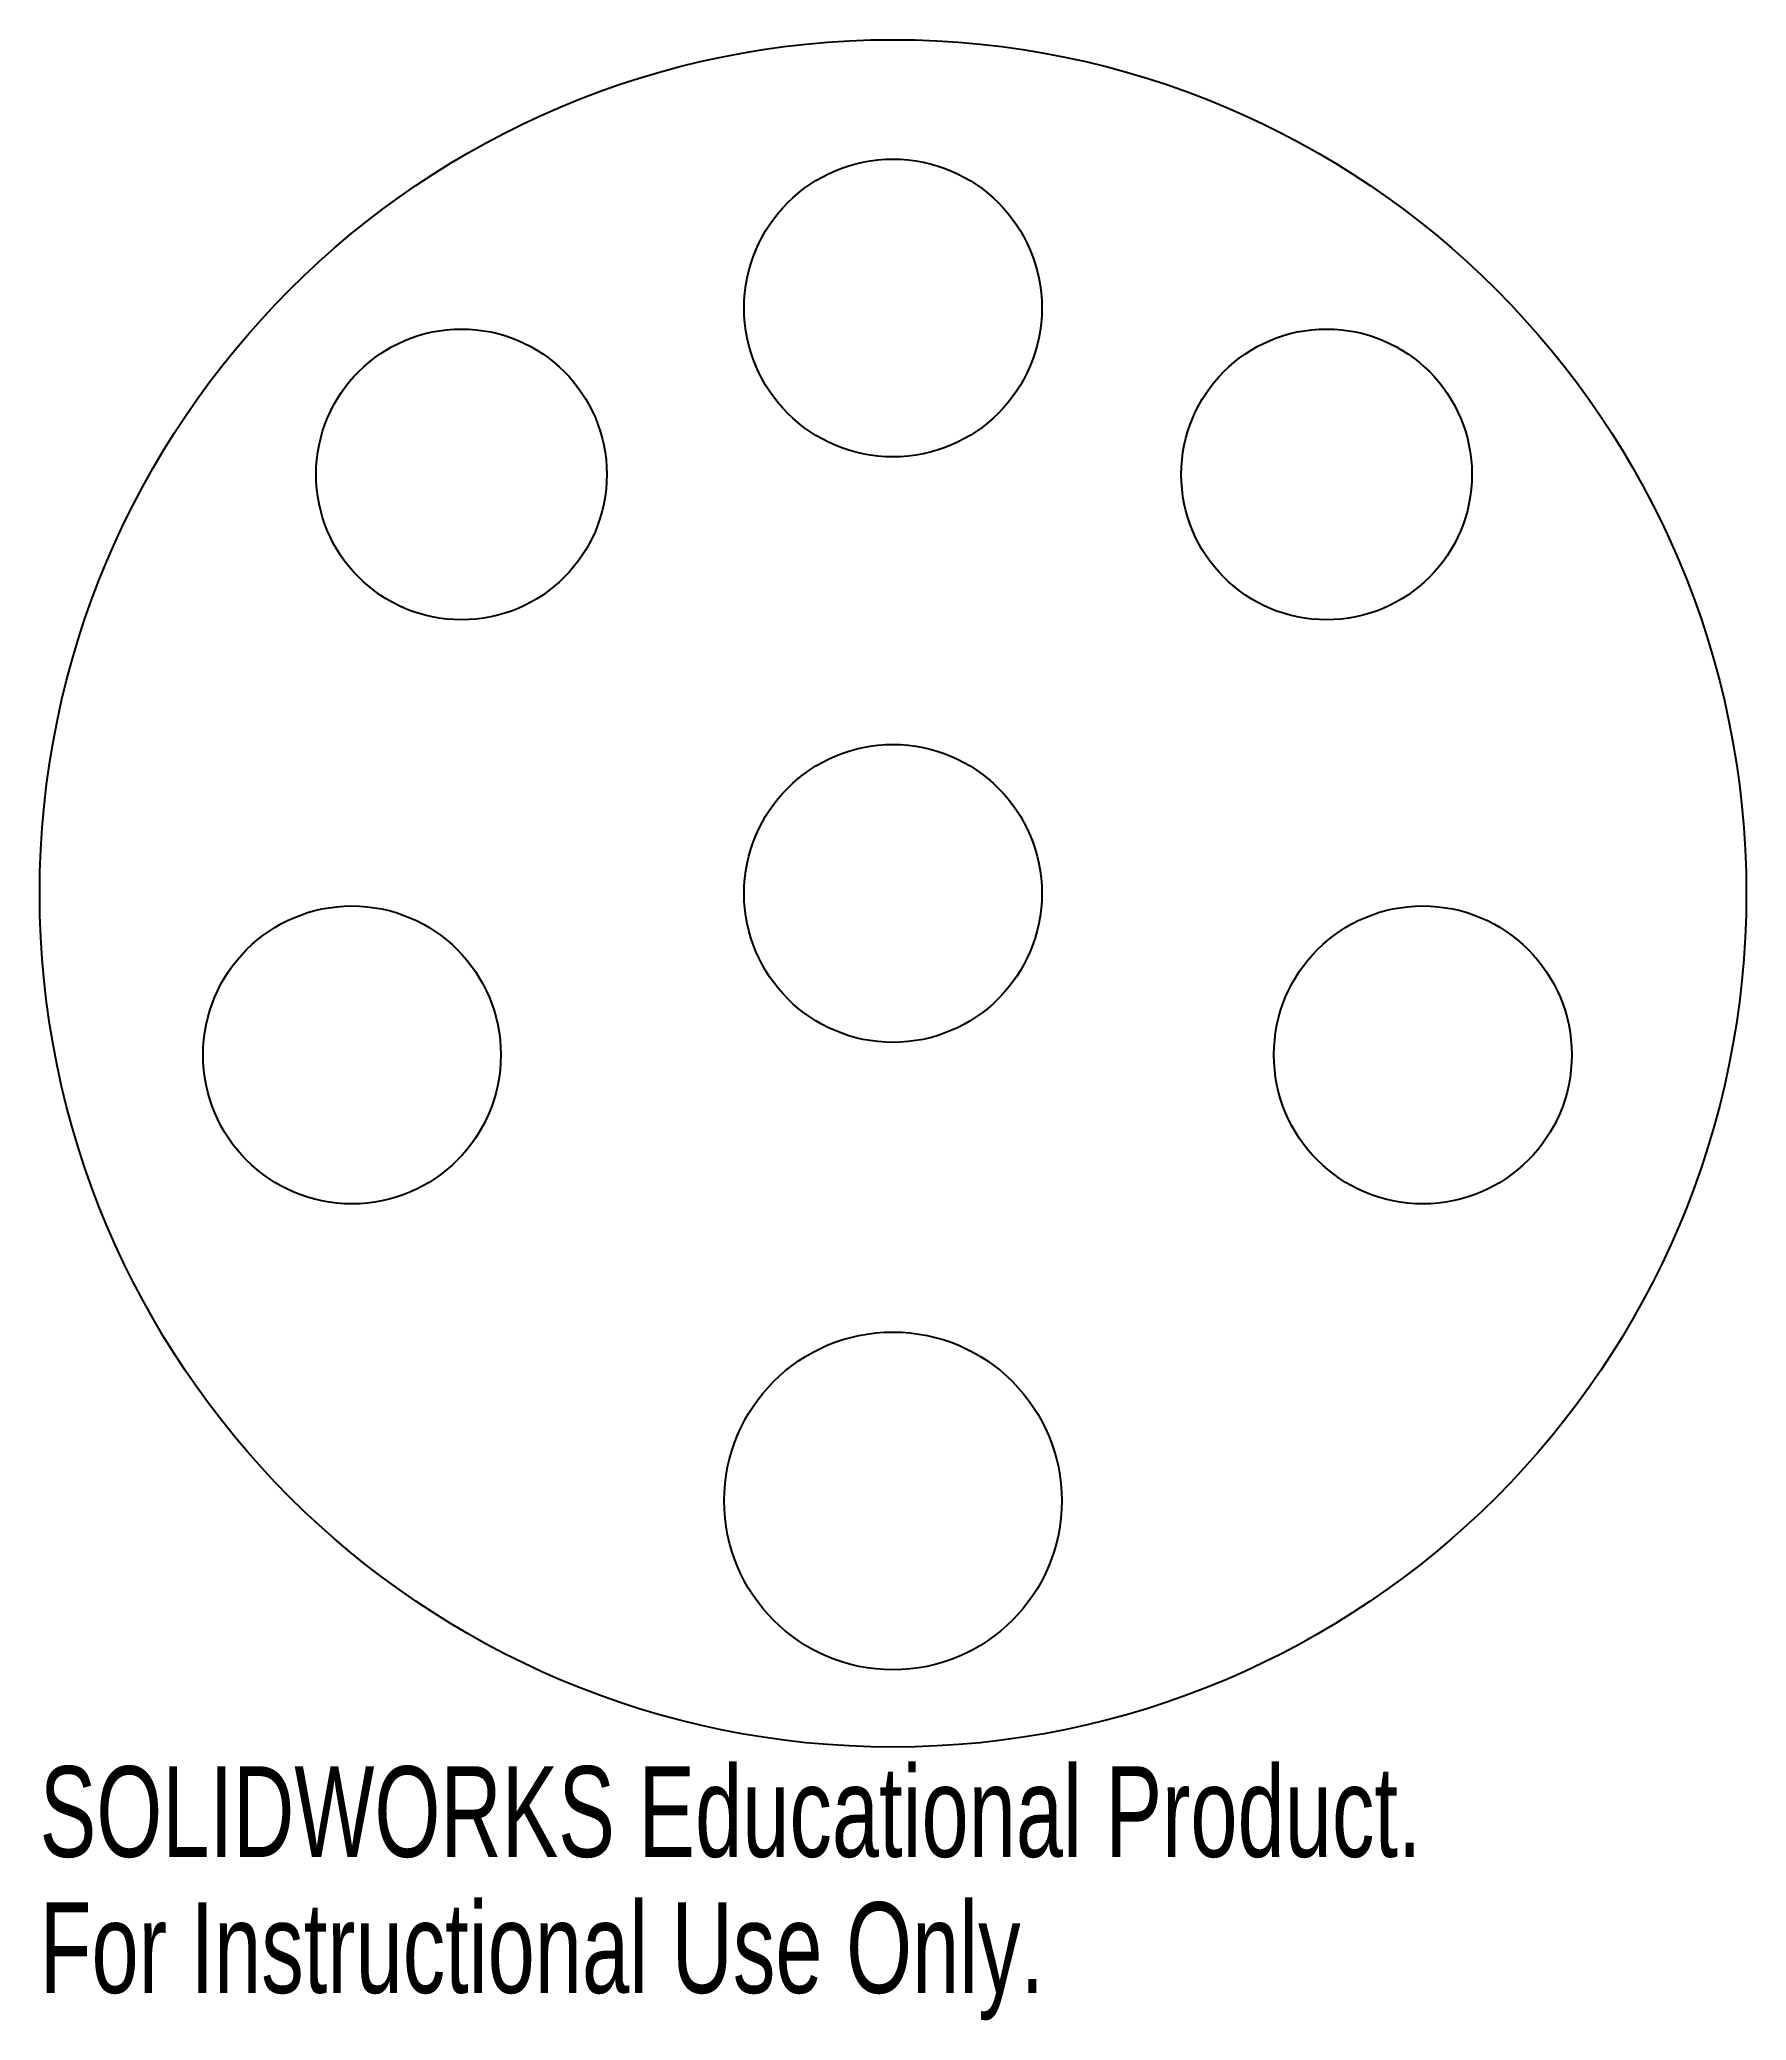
# Model space of a CAD drawing. Header units: millimetres. Extents: x -46 to 46, y -60 to 46.
import ezdxf

# ---------------------------------------------------------------- set-up
doc = ezdxf.new("R2010")
doc.units = ezdxf.units.MM
doc.styles.add('SLDTEXTSTYLE0', font='TXT', dxfattribs={"width": 0.7})

msp = doc.modelspace()

# ---------------------------------------------------------------- linework, layer by layer
at = {"color": 7, "linetype": 'Continuous', "lineweight": 25}
for centre, radius in [((0, 0), 45.5), ((0, 31.2), 7.94), ((-23.01, 22.33), 7.75), ((23.12, 22.33), 7.75), ((0, 0), 7.94), ((-28.85, -8.61), 7.94), ((28.25, -8.61), 7.94), ((0, -32.38), 9)]:
    msp.add_circle(centre, radius, dxfattribs=at)

# ---------------------------------------------------------------- texts
at = {"color": 7, "linetype": 'Continuous', "char_height": 4.8336, "attachment_point": 1, "style": 'SLDTEXTSTYLE0'}
for s, insert in [('SOLIDWORKS Educational Product.', (-45.5, -46.52)), ('For Instructional Use Only.', (-45.5, -53.77))]:
    msp.add_mtext(s, dxfattribs=dict(at, insert=insert))

doc.saveas('drawing.dxf')
